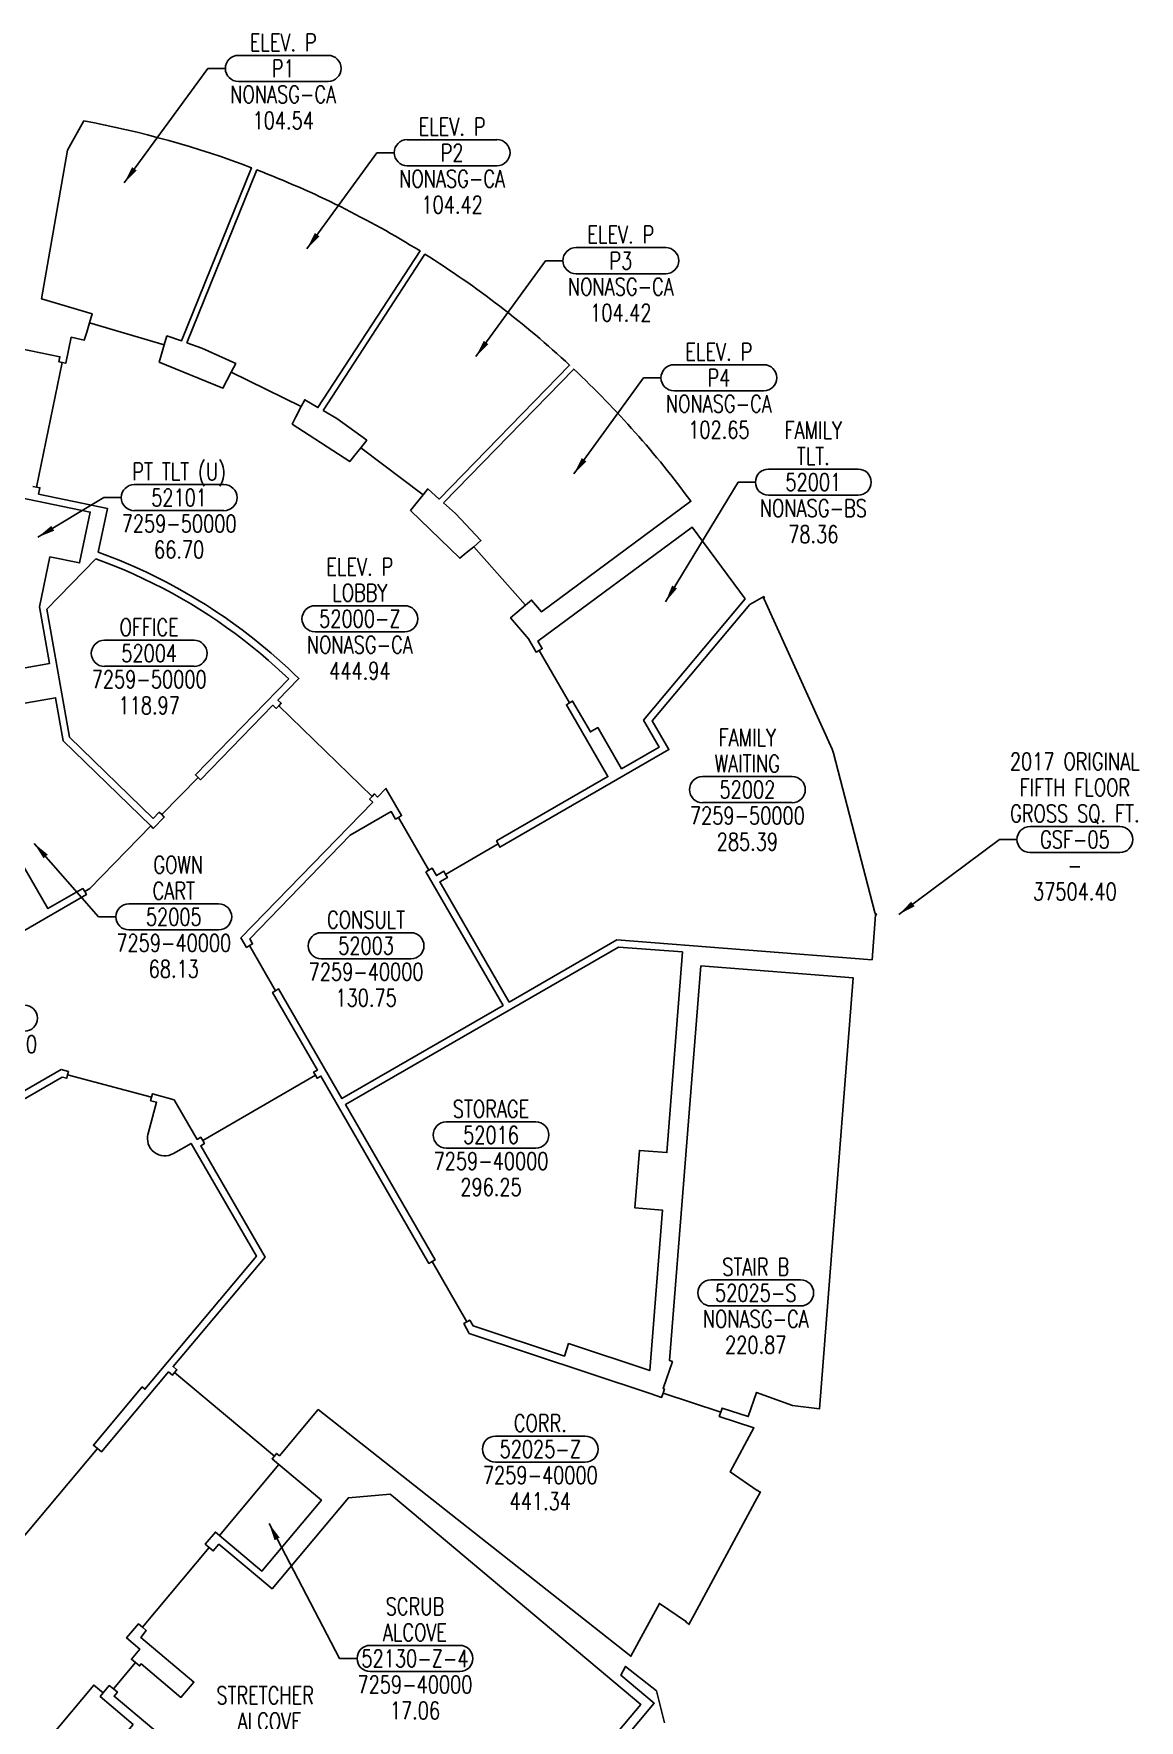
# Model space of a CAD drawing. Extents: x -1769 to 1590, y 4912 to 7368.
# Drawn here: x 825 to 1590, y 6201 to 7368 of the extents above; entities that cross this region are included whole.
import ezdxf
from ezdxf.enums import TextEntityAlignment as Align

# ---------------------------------------------------------------- set-up
doc = ezdxf.new("R2010")
doc.units = 0
doc.header["$LTSCALE"] = 48
doc.header["$MEASUREMENT"] = 0
doc.layers.get('0').update_dxf_attribs({"linetype": 'CONTINUOUS'})
for name, color, linetype in [('AREA', 3, 'CONTINUOUS'), ('AREA2', 1, 'CONTINUOUS'), ('COSTC', 6, 'CONTINUOUS'), ('PLINE2', 5, 'CONTINUOUS'), ('ROOMNA', 4, 'CONTINUOUS'), ('ROOMNO', 4, 'CONTINUOUS'), ('ROOMOV', 4, 'CONTINUOUS')]:
    doc.layers.add(name, color=color, linetype=linetype)
doc.styles.get("Standard").update_dxf_attribs({"font": 'simplex.shx', "width": 0.75, "height": 12})
doc.dimstyles.get("Standard").update_dxf_attribs({"dimtxt": 12, "dimasz": 12, "dimexe": 9, "dimexo": 3, "dimgap": 12, "dimtad": 1, "dimdec": 4, "dimzin": 0, "dimtxsty": 'STANDARD', "dimblk": 'OBLIQUE', "dimcen": 0, "dimdle": 3, "dimclrd": 256, "dimclre": 256, "dimclrt": 256, "dimazin": 3, "dimtfac": 1, "dimtdec": 4, "dimtix": 1, "dimtmove": 0, "dimatfit": 3, "dimtolj": 1, "dimtzin": 0})

# ---------------------------------------------------------------- blocks, each defined once
blk = doc.blocks.new('ROOM')
at = {"layer": 'ROOMOV'}
for p, q in [((-31, 9), (31, 9)), ((31, -9), (-31, -9))]:
    blk.add_line(p, q, dxfattribs=at)
for centre, start, end in [((-31, 0), 90, 270), ((31, 0), 270, 90)]:
    blk.add_arc(centre, 9.04, start, end, dxfattribs=at)
at = {"width": 0.75, "flags": 1}
for tag, p in [('FLFIN', (-60, -36)), ('ICRA', (60, -36)), ('FLTYPE', (-60, -48)), ('USER1', (60, -48)), ('FLCOND', (-60, -60)), ('USER2', (60, -60)), ('WLFIN', (-60, -72)), ('SITE', (-24, -72)), ('UCODE', (24, -72)), ('USER3', (60, -72)), ('WLTYPE', (-60, -84)), ('BLDG', (-24, -84)), ('UDESC', (24, -84)), ('USER4', (60, -84)), ('WLCOND', (-60, -96)), ('FLR', (-24, -96)), ('FCODE', (24, -96)), ('USER5', (60, -96)), ('CLFIN', (-60, -108)), ('COSTCD', (-24, -108)), ('FDESC', (24, -108)), ('USER6', (60, -108)), ('CLTYPE', (-60, -120)), ('DEPTD', (-24, -120)), ('DIVISION', (24, -120)), ('USER7', (60, -120)), ('CLCOND', (-60, -132)), ('RDES', (-24, -132)), ('CONTACT', (24, -132)), ('USER8', (60, -132)), ('CLHT', (-60, -144)), ('CHDATE', (-24, -144)), ('OCCUP', (24, -144)), ('BLOCK', (60, -144)), ('BASE', (-60, -156)), ('CBACK', (-24, -156)), ('PRCONTACT', (24, -156)), ('BLOCK2', (60, -156))]:
    blk.add_attdef(tag, text='', height=6, dxfattribs=at).set_placement(p, align=Align.MIDDLE_CENTER)
at = {"layer": 'AREA', "width": 0.75}
blk.add_attdef('AREA', text='', height=12, dxfattribs=at).set_placement((0, -36), align=Align.MIDDLE_CENTER)
at = {"layer": 'AREA2', "width": 0.75}
blk.add_attdef('AREA2', text='', height=12, dxfattribs=at).set_placement((0, -36), align=Align.MIDDLE_CENTER)
at = {"layer": 'COSTC', "width": 0.75}
blk.add_attdef('COSTC', text='', height=12, dxfattribs=at).set_placement((0, -18), align=Align.MIDDLE_CENTER)
at = {"layer": 'ROOMNA', "width": 0.75}
for tag, p in [('RMNAA', (0, 54)), ('RMNAB', (0, 36)), ('RMNAC', (0, 18))]:
    blk.add_attdef(tag, text='', height=12, dxfattribs=at).set_placement(p, align=Align.MIDDLE_CENTER)
at = {"layer": 'ROOMNO', "width": 0.75}
blk.add_attdef('RMNU', text='', height=12, dxfattribs=at).set_placement((0, 0), align=Align.MIDDLE_CENTER)

msp = doc.modelspace()

# ---------------------------------------------------------------- linework, layer by layer
at = {"layer": 'PLINE2', "color": 6}
for points in [[(859.8, 7307.5, -0.044736), (975.7, 7275.1), (927.3, 7155.3), (917.3, 7158.8), (915.4, 7152.5), (863.6, 7167.8), (865.5, 7174.1), (830.5, 7184.5), (848.5, 7287.3)], [(931, 7154), (979.5, 7273.6, -0.046853), (1092.3, 7217.5), (1021.7, 7109.2), (1012.6, 7114.6), (1010.2, 7109.9), (961.7, 7133.7), (964.8, 7139.6), (941.5, 7150.3)], [(1025.2, 7107.2), (1095.7, 7215.3, -0.046853), (1195.7, 7138.5), (1105.6, 7045.9), (1097.7, 7052.9), (1094.4, 7048.8), (1051.4, 7081.4), (1055.5, 7086.6), (1034.7, 7101.6)], [(1085.8, 7038), (1089.4, 7042.5), (1089.4, 7042.5), (1094.4, 7048.8), (1051.4, 7081.4), (1047.2, 7076.3), (1043.7, 7071.8), (1003.9, 7097.8), (1006.5, 7102.8), (1010.2, 7109.9), (961.7, 7133.7), (958.6, 7127.8), (958.6, 7127.8), (956, 7122.7), (911.9, 7140.6), (913.5, 7146.1), (915.4, 7152.5), (863.6, 7167.8), (861.8, 7161.4), (860.1, 7155.9), (851, 7157.8), (847.3, 7139.9), (844.9, 7140.4), (827, 7054.2), (829.4, 7053.7), (828.5, 7049.3), (876.1, 7039.4), (869.8, 7009.2, -0.106895), (1008.5, 6921.7), (994, 6906.8), (996.3, 6904.6), (994.6, 6902.9), (1059.1, 6840.1), (1060.8, 6841.9), (1063, 6839.8), (1068.7, 6845.7), (1079.6, 6826.9), (1077.5, 6825.7), (1098.5, 6789.3), (1100.6, 6790.6), (1103.6, 6785.4), (1108.8, 6788.4), (1110, 6786.3), (1146.4, 6807.3), (1145.2, 6809.4), (1222.3, 6853.9), (1193.6, 6903.6), (1195.7, 6904.9), (1174.7, 6941.2), (1172.6, 6940), (1167.4, 6949.1), (1154.9, 6963.8), (1159.2, 6967.4), (1165.3, 6972.6), (1129.4, 7012.9), (1124.3, 7008.6), (1119.9, 7004.9)], [(1108.6, 7043.2), (1198.6, 7135.8, -0.045393), (1279.6, 7044.4), (1176.2, 6967.9), (1169.4, 6976), (1165.3, 6972.6), (1129.4, 7012.9), (1134.4, 7017.2), (1116.9, 7035.9)], [(1001.5, 6921.5), (987.6, 6934.3, 0.077513), (887.6, 6996.9), (879, 7000.3), (868.2, 7004.5), (834.3, 6969.7), (849.9, 6881.1), (907.7, 6825), (911.9, 6829.3), (913.7, 6827.6), (938.8, 6853.4), (937, 6855.1)], [(1276.5, 6269.2), (1257.9, 6282), (1238.2, 6245.4), (1021.9, 6416.1), (995.1, 6384.1), (993.1, 6385.7), (991.6, 6383.9), (922.6, 6441.7), (924.2, 6443.6), (921.5, 6445.8), (985.1, 6521.6), (940.6, 6598.6), (943.2, 6600.1), (942, 6602.3), (1019.9, 6647.3), (1021.1, 6645.2), (1023.7, 6646.7), (1098.5, 6517.2), (1100.6, 6518.4), (1124.6, 6476.8), (1122.5, 6475.6), (1126.4, 6468.8), (1252.2, 6426.9), (1259.4, 6424.5), (1260.4, 6427.4), (1300.3, 6414.2), (1299.3, 6411.3), (1323.2, 6403.4), (1306.8, 6372.9), (1325.4, 6360), (1325.6, 6360.3, 0.328492), (1325.7, 6360, 0.328492), (1326, 6360.1), (1326, 6360.1, 0.316143), (1326.2, 6359.7, 0.344397), (1326.5, 6359.7), (1326.5, 6359.7, 0.350509), (1326.6, 6359.4, 0.350509), (1326.9, 6359.4), (1326.9, 6359.4, 0.364737), (1327, 6359.1, 0.364737), (1327.4, 6359.2), (1327.4, 6359.2), (1327.7, 6359.1), (1323.8, 6352), (1323.8, 6352), (1282.1, 6274.5), (1282.1, 6274.5), (1278.3, 6267.4, -0.990068), (1278.2, 6267.5, 0.36489), (1278.2, 6267.8, 0.36489), (1277.9, 6267.8), (1277.8, 6267.8, 0.311414), (1277.7, 6268.1, 0.333338), (1277.3, 6268.1), (1277.3, 6268.1, 0.336588), (1277.2, 6268.5, 0.328896), (1276.9, 6268.5), (1276.9, 6268.5, 0.383838), (1276.7, 6268.8, 0.310247), (1276.3, 6268.8), (1276.3, 6268.8)]]:
    msp.add_lwpolyline(points, format="xyb", close=True, dxfattribs=at)
for points in [[(824.6, 7054.7), (827, 7054.2), (844.9, 7140.4), (842.5, 7140.9), (843.2, 7144.3), (796.2, 7154)], [(682.7, 6558.2), (844.1, 6651.4), (849.2, 6650), (848.6, 6647.6), (906.5, 6632.1), (907.2, 6634.5), (922.2, 6630.4), (938.2, 6602.9), (940.7, 6604.4), (942, 6602.3), (1019.9, 6647.3), (1018.7, 6649.4), (1021.3, 6650.9), (990.3, 6704.6), (992.4, 6705.8), (974.4, 6737), (972.3, 6735.7), (968.4, 6742.5), (1059.6, 6836.3), (1057.4, 6838.4), (1059.1, 6840.1), (994.6, 6902.9), (992.9, 6901.1), (990.6, 6903.3), (940.5, 6851.7), (938.8, 6853.4), (913.7, 6827.6), (915.4, 6825.9), (907.8, 6818.1), (906.1, 6819.8), (864, 6776.5), (860.4, 6774.4), (861.6, 6772.3), (799.4, 6736.4)], [(788.1, 6131.8), (866.7, 6225.5), (873.1, 6220.1), (877.4, 6225.2), (880.2, 6222.9), (895.5, 6241.1), (892.7, 6243.4), (898.5, 6250.4), (889.3, 6258.1), (897.5, 6267.8), (900.3, 6265.5), (946.5, 6320.6), (943.8, 6323), (950.8, 6331.3), (953.6, 6329), (994.7, 6378), (990, 6382), (991.6, 6383.9), (922.6, 6441.7), (921, 6439.8), (918.4, 6442.1), (872, 6386.8), (869.2, 6389.1), (807.2, 6315.2)], [(1193.7, 6151), (1244.9, 6212.1), (1074, 6355.6), (1071.6, 6357.6), (1042.8, 6355.1), (990, 6292.1), (979.8, 6300.6), (961.4, 6316), (953.2, 6322.9), (949.3, 6318.3), (946.5, 6320.6), (900.3, 6265.5), (903, 6263.2), (899.1, 6258.5), (935.9, 6227.6), (926.9, 6216.9), (899.4, 6240.1), (898.3, 6238.8), (895.5, 6241.1), (880.2, 6222.9), (883, 6220.6), (880.7, 6217.8), (908.3, 6194.7)], [(1261.3, 6199.3), (1255.8, 6221.5), (1234.4, 6238.4), (1231.2, 6232.3), (1254.3, 6212.9), (1198.8, 6146.8)]]:
    msp.add_lwpolyline(points, dxfattribs=at)
for points in [[(836.3, 7005.9), (856.8, 7001.7), (864.2, 7036.9), (814.2, 7047.3), (797.9, 7044.4), (797.5, 7046.8), (756.2, 7039.5), (756.6, 7037.1), (750.7, 7036.1), (771, 6920.7), (836, 6932.1), (829.1, 6971.3)], [(1317.2, 6976.8), (1280.4, 7026.5), (1173.8, 6947.7), (1176.8, 6942.5), (1174.7, 6941.2), (1195.7, 6904.9), (1197.8, 6906.1), (1210.1, 6884.8), (1215.3, 6887.8), (1231.7, 6859.3), (1257.7, 6874.3), (1246.9, 6893)], [(1330, 6978.5), (1320.4, 6973), (1252.9, 6892.4), (1264.4, 6872.6), (1147.6, 6805.1), (1146.4, 6807.3), (1110, 6786.3), (1111.2, 6784.1), (1106, 6781.1), (1154, 6698), (1228.5, 6741), (1404.9, 6727.2), (1407.3, 6758.3), (1407.9, 6758.2), (1407.8, 6759.2), (1407, 6759.1), (1406.9, 6759.8), (1378.3, 6870.1), (1377.3, 6872.9), (1330.2, 6976.6), (1329.8, 6977.2), (1330.5, 6977.6)], [(845.4, 6878.7), (840.2, 6908.5), (775.2, 6897), (777.6, 6883.2), (786, 6835.5), (805.9, 6839), (818.3, 6817.6), (807, 6811.1), (835, 6762.6), (859.2, 6776.5), (860.4, 6774.4), (864, 6776.5), (906.1, 6819.8)], [(1096.4, 6788.1), (1098.5, 6789.3), (1077.5, 6825.7), (1075.4, 6824.5), (1072.4, 6829.7), (1044, 6813.3), (974.5, 6741.7), (976.5, 6738.2), (974.4, 6737), (992.4, 6705.8), (994.5, 6707), (1038.3, 6631.2), (1149.8, 6695.6)], [(1273.9, 6732.6), (1229.6, 6736), (1040.7, 6627), (1102.7, 6519.6), (1100.6, 6518.4), (1124.6, 6476.8), (1126.7, 6478), (1129, 6474.1), (1192.2, 6453.1), (1195.1, 6461.7), (1251.2, 6443), (1259.9, 6554.1), (1240.9, 6555.6), (1244, 6595.3), (1263, 6593.8)], [(1286.4, 6723.1), (1391.8, 6714.8), (1368.5, 6416.5), (1349.9, 6418.8), (1325.1, 6427.9), (1319.3, 6411.2), (1301.2, 6417.1), (1300.3, 6414.2), (1260.4, 6427.4), (1261.3, 6430.3), (1260.4, 6430.6), (1266.9, 6449.3), (1264.9, 6450)], [(994.7, 6378), (1024.1, 6353.4), (983, 6304.3), (953.6, 6329)], [(894, 6198.3), (871.1, 6217.6), (873.1, 6220.1), (866.7, 6225.5), (788.1, 6131.8), (817.5, 6107.1)]]:
    msp.add_lwpolyline(points, close=True, dxfattribs=at)
msp.add_lwpolyline([(807.2, 6315.2), (869.2, 6389.1), (866.4, 6391.4), (900.2, 6431.7), (902, 6430.1), (979.2, 6522.1), (934, 6600.2), (921.9, 6593.2, -0.004567), (921.7, 6593.1), (921.9, 6593.2, -0.680842), (904.3, 6607), (904.1, 6606.4, -0.012841), (904.3, 6607), (910.1, 6628.6), (905.9, 6629.7), (906.5, 6632.1), (848.6, 6647.6), (848, 6645.3), (844.8, 6646.1), (687.2, 6555.1)], format="xyb", dxfattribs=at)

# ---------------------------------------------------------------- block references
at = {"layer": 'ROOMNO'}
ref = msp.add_blockref('ROOM', (997.7, 7343.8), dxfattribs=at)
ref.add_attrib('RMNU', 'P1', dxfattribs={"height": 12, "width": 0.75}).set_placement((997.7, 7343.8), align=Align.MIDDLE_CENTER)
ref.add_attrib('RMNAC', 'ELEV. P', dxfattribs={"layer": 'ROOMNA', "height": 12, "width": 0.75}).set_placement((997.7, 7361.8), align=Align.MIDDLE_CENTER)
ref.add_attrib('COSTC', 'NONASG-CA', dxfattribs={"layer": 'COSTC', "height": 12, "width": 0.75}).set_placement((997.7, 7325.8), align=Align.MIDDLE_CENTER)
ref.add_attrib('AREA2', '104.54', dxfattribs={"layer": 'AREA2', "height": 12, "width": 0.75}).set_placement((997.7, 7307.8), align=Align.MIDDLE_CENTER)
ref = msp.add_blockref('ROOM', (1114.5, 7285.5), dxfattribs=at)
ref.add_attrib('RMNU', 'P2', dxfattribs={"height": 12, "width": 0.75}).set_placement((1114.5, 7285.5), align=Align.MIDDLE_CENTER)
ref.add_attrib('RMNAC', 'ELEV. P', dxfattribs={"layer": 'ROOMNA', "height": 12, "width": 0.75}).set_placement((1114.5, 7303.5), align=Align.MIDDLE_CENTER)
ref.add_attrib('COSTC', 'NONASG-CA', dxfattribs={"layer": 'COSTC', "height": 12, "width": 0.75}).set_placement((1114.5, 7267.5), align=Align.MIDDLE_CENTER)
ref.add_attrib('AREA2', '104.42', dxfattribs={"layer": 'AREA2', "height": 12, "width": 0.75}).set_placement((1114.5, 7249.5), align=Align.MIDDLE_CENTER)
ref = msp.add_blockref('ROOM', (1231.2, 7210.8), dxfattribs=at)
ref.add_attrib('RMNU', 'P3', dxfattribs={"height": 12, "width": 0.75}).set_placement((1231.2, 7210.8), align=Align.MIDDLE_CENTER)
ref.add_attrib('RMNAC', 'ELEV. P', dxfattribs={"layer": 'ROOMNA', "height": 12, "width": 0.75}).set_placement((1231.2, 7228.8), align=Align.MIDDLE_CENTER)
ref.add_attrib('COSTC', 'NONASG-CA', dxfattribs={"layer": 'COSTC', "height": 12, "width": 0.75}).set_placement((1231.2, 7192.8), align=Align.MIDDLE_CENTER)
ref.add_attrib('AREA2', '104.42', dxfattribs={"layer": 'AREA2', "height": 12, "width": 0.75}).set_placement((1231.2, 7174.8), align=Align.MIDDLE_CENTER)
ref = msp.add_blockref('ROOM', (1299, 7129.8), dxfattribs=at)
ref.add_attrib('RMNU', 'P4', dxfattribs={"height": 12, "width": 0.75}).set_placement((1299, 7129.8), align=Align.MIDDLE_CENTER)
ref.add_attrib('RMNAC', 'ELEV. P', dxfattribs={"layer": 'ROOMNA', "height": 12, "width": 0.75}).set_placement((1299, 7147.8), align=Align.MIDDLE_CENTER)
ref.add_attrib('COSTC', 'NONASG-CA', dxfattribs={"layer": 'COSTC', "height": 12, "width": 0.75}).set_placement((1299, 7111.8), align=Align.MIDDLE_CENTER)
ref.add_attrib('AREA2', '102.65', dxfattribs={"layer": 'AREA2', "height": 12, "width": 0.75}).set_placement((1299, 7093.8), align=Align.MIDDLE_CENTER)
ref = msp.add_blockref('ROOM', (1364.3, 7057.6), dxfattribs=at)
ref.add_attrib('RMNU', '52001', dxfattribs={"height": 12, "width": 0.75}).set_placement((1364.3, 7057.6), align=Align.MIDDLE_CENTER)
ref.add_attrib('RMNAB', 'FAMILY', dxfattribs={"layer": 'ROOMNA', "height": 12, "width": 0.75}).set_placement((1364.3, 7093.6), align=Align.MIDDLE_CENTER)
ref.add_attrib('RMNAC', 'TLT.', dxfattribs={"layer": 'ROOMNA', "height": 12, "width": 0.75}).set_placement((1364.3, 7075.6), align=Align.MIDDLE_CENTER)
ref.add_attrib('COSTC', 'NONASG-BS', dxfattribs={"layer": 'COSTC', "height": 12, "width": 0.75}).set_placement((1364.3, 7039.6), align=Align.MIDDLE_CENTER)
ref.add_attrib('AREA2', '78.36', dxfattribs={"layer": 'AREA2', "height": 12, "width": 0.75}).set_placement((1364.3, 7021.6), align=Align.MIDDLE_CENTER)
ref = msp.add_blockref('ROOM', (925.7, 7046.9), dxfattribs=at)
ref.add_attrib('RMNU', '52101', dxfattribs={"height": 12, "width": 0.75}).set_placement((925.7, 7046.9), align=Align.MIDDLE_CENTER)
ref.add_attrib('RMNAC', 'PT TLT (U)', dxfattribs={"layer": 'ROOMNA', "height": 12, "width": 0.75}).set_placement((925.7, 7064.9), align=Align.MIDDLE_CENTER)
ref.add_attrib('COSTC', '7259-50000', dxfattribs={"layer": 'COSTC', "height": 12, "width": 0.75}).set_placement((925.7, 7028.9), align=Align.MIDDLE_CENTER)
ref.add_attrib('AREA2', '66.70', dxfattribs={"layer": 'AREA2', "height": 12, "width": 0.75}).set_placement((925.7, 7010.9), align=Align.MIDDLE_CENTER)
ref = msp.add_blockref('ROOM', (1050.7, 6963.1), dxfattribs=at)
ref.add_attrib('RMNU', '52000-Z', dxfattribs={"height": 12, "width": 0.75}).set_placement((1050.7, 6963.1), align=Align.MIDDLE_CENTER)
ref.add_attrib('RMNAB', 'ELEV. P', dxfattribs={"layer": 'ROOMNA', "height": 12, "width": 0.75}).set_placement((1050.7, 6999.1), align=Align.MIDDLE_CENTER)
ref.add_attrib('RMNAC', 'LOBBY', dxfattribs={"layer": 'ROOMNA', "height": 12, "width": 0.75}).set_placement((1050.7, 6981.1), align=Align.MIDDLE_CENTER)
ref.add_attrib('COSTC', 'NONASG-CA', dxfattribs={"layer": 'COSTC', "height": 12, "width": 0.75}).set_placement((1050.7, 6945.1), align=Align.MIDDLE_CENTER)
ref.add_attrib('AREA2', '444.94', dxfattribs={"layer": 'AREA2', "height": 12, "width": 0.75}).set_placement((1050.7, 6927.1), align=Align.MIDDLE_CENTER)
ref = msp.add_blockref('ROOM', (905, 6939.2), dxfattribs=at)
ref.add_attrib('RMNU', '52004', dxfattribs={"height": 12, "width": 0.75}).set_placement((905, 6939.2), align=Align.MIDDLE_CENTER)
ref.add_attrib('RMNAC', 'OFFICE', dxfattribs={"layer": 'ROOMNA', "height": 12, "width": 0.75}).set_placement((905, 6957.2), align=Align.MIDDLE_CENTER)
ref.add_attrib('COSTC', '7259-50000', dxfattribs={"layer": 'COSTC', "height": 12, "width": 0.75}).set_placement((905, 6921.2), align=Align.MIDDLE_CENTER)
ref.add_attrib('AREA2', '118.97', dxfattribs={"layer": 'AREA2', "height": 12, "width": 0.75}).set_placement((905, 6903.2), align=Align.MIDDLE_CENTER)
ref = msp.add_blockref('ROOM', (1318.7, 6844.9), dxfattribs=at)
ref.add_attrib('RMNU', '52002', dxfattribs={"height": 12, "width": 0.75}).set_placement((1318.7, 6844.9), align=Align.MIDDLE_CENTER)
ref.add_attrib('RMNAB', 'FAMILY', dxfattribs={"layer": 'ROOMNA', "height": 12, "width": 0.75}).set_placement((1318.7, 6880.9), align=Align.MIDDLE_CENTER)
ref.add_attrib('RMNAC', 'WAITING', dxfattribs={"layer": 'ROOMNA', "height": 12, "width": 0.75}).set_placement((1318.7, 6862.9), align=Align.MIDDLE_CENTER)
ref.add_attrib('COSTC', '7259-50000', dxfattribs={"layer": 'COSTC', "height": 12, "width": 0.75}).set_placement((1318.7, 6826.9), align=Align.MIDDLE_CENTER)
ref.add_attrib('AREA2', '285.39', dxfattribs={"layer": 'AREA2', "height": 12, "width": 0.75}).set_placement((1318.7, 6808.9), align=Align.MIDDLE_CENTER)
ref = msp.add_blockref('ROOM', (1545.2, 6810.4), dxfattribs=at)
ref.add_attrib('RMNU', 'GSF-05', dxfattribs={"height": 12, "width": 0.75}).set_placement((1545.2, 6810.4), align=Align.MIDDLE_CENTER)
ref.add_attrib('RMNAA', '2017 ORIGINAL', dxfattribs={"layer": 'ROOMNA', "height": 12, "width": 0.75}).set_placement((1545.2, 6864.4), align=Align.MIDDLE_CENTER)
ref.add_attrib('RMNAB', 'FIFTH FLOOR', dxfattribs={"layer": 'ROOMNA', "height": 12, "width": 0.75}).set_placement((1545.2, 6846.4), align=Align.MIDDLE_CENTER)
ref.add_attrib('RMNAC', 'GROSS SQ. FT.', dxfattribs={"layer": 'ROOMNA', "height": 12, "width": 0.75}).set_placement((1545.2, 6828.4), align=Align.MIDDLE_CENTER)
ref.add_attrib('COSTC', '-', dxfattribs={"layer": 'COSTC', "height": 12, "width": 0.75}).set_placement((1545.2, 6792.4), align=Align.MIDDLE_CENTER)
ref.add_attrib('AREA', '37504.40', dxfattribs={"layer": 'AREA', "height": 12, "width": 0.75}).set_placement((1545.2, 6774.4), align=Align.MIDDLE_CENTER)
ref = msp.add_blockref('ROOM', (922, 6756.9), dxfattribs=at)
ref.add_attrib('RMNU', '52005', dxfattribs={"height": 12, "width": 0.75}).set_placement((922, 6756.9), align=Align.MIDDLE_CENTER)
ref.add_attrib('RMNAB', ' GOWN', dxfattribs={"layer": 'ROOMNA', "height": 12, "width": 0.75}).set_placement((922, 6792.9), align=Align.MIDDLE_CENTER)
ref.add_attrib('RMNAC', 'CART', dxfattribs={"layer": 'ROOMNA', "height": 12, "width": 0.75}).set_placement((922, 6774.9), align=Align.MIDDLE_CENTER)
ref.add_attrib('COSTC', '7259-40000', dxfattribs={"layer": 'COSTC', "height": 12, "width": 0.75}).set_placement((922, 6738.9), align=Align.MIDDLE_CENTER)
ref.add_attrib('AREA2', '68.13', dxfattribs={"layer": 'AREA2', "height": 12, "width": 0.75}).set_placement((922, 6720.9), align=Align.MIDDLE_CENTER)
ref = msp.add_blockref('ROOM', (1055, 6736.9), dxfattribs=at)
ref.add_attrib('RMNU', '52003', dxfattribs={"height": 12, "width": 0.75}).set_placement((1055, 6736.9), align=Align.MIDDLE_CENTER)
ref.add_attrib('RMNAC', 'CONSULT', dxfattribs={"layer": 'ROOMNA', "height": 12, "width": 0.75}).set_placement((1055, 6754.9), align=Align.MIDDLE_CENTER)
ref.add_attrib('COSTC', '7259-40000', dxfattribs={"layer": 'COSTC', "height": 12, "width": 0.75}).set_placement((1055, 6718.9), align=Align.MIDDLE_CENTER)
ref.add_attrib('AREA2', '130.75', dxfattribs={"layer": 'AREA2', "height": 12, "width": 0.75}).set_placement((1055, 6700.9), align=Align.MIDDLE_CENTER)
ref = msp.add_blockref('ROOM', (787.7, 6686.8), dxfattribs=at)
ref.add_attrib('RMNU', '52005-Z', dxfattribs={"height": 12, "width": 0.75}).set_placement((787.7, 6686.8), align=Align.MIDDLE_CENTER)
ref.add_attrib('RMNAC', 'CORR.', dxfattribs={"layer": 'ROOMNA', "height": 12, "width": 0.75}).set_placement((787.7, 6704.8), align=Align.MIDDLE_CENTER)
ref.add_attrib('COSTC', '7259-40000', dxfattribs={"layer": 'COSTC', "height": 12, "width": 0.75}).set_placement((787.7, 6668.8), align=Align.MIDDLE_CENTER)
ref.add_attrib('AREA2', '388.25', dxfattribs={"layer": 'AREA2', "height": 12, "width": 0.75}).set_placement((787.7, 6650.8), align=Align.MIDDLE_CENTER)
ref = msp.add_blockref('ROOM', (1141.4, 6606), dxfattribs=at)
ref.add_attrib('RMNU', '52016', dxfattribs={"height": 12, "width": 0.75}).set_placement((1141.4, 6606), align=Align.MIDDLE_CENTER)
ref.add_attrib('RMNAC', 'STORAGE', dxfattribs={"layer": 'ROOMNA', "height": 12, "width": 0.75}).set_placement((1141.4, 6624), align=Align.MIDDLE_CENTER)
ref.add_attrib('COSTC', '7259-40000', dxfattribs={"layer": 'COSTC', "height": 12, "width": 0.75}).set_placement((1141.4, 6588), align=Align.MIDDLE_CENTER)
ref.add_attrib('AREA2', '296.25', dxfattribs={"layer": 'AREA2', "height": 12, "width": 0.75}).set_placement((1141.4, 6570), align=Align.MIDDLE_CENTER)
ref = msp.add_blockref('ROOM', (1324.5, 6496.8), dxfattribs=at)
ref.add_attrib('RMNU', '52025-S', dxfattribs={"height": 12, "width": 0.75}).set_placement((1324.5, 6496.8), align=Align.MIDDLE_CENTER)
ref.add_attrib('RMNAC', 'STAIR B', dxfattribs={"layer": 'ROOMNA', "height": 12, "width": 0.75}).set_placement((1324.5, 6514.8), align=Align.MIDDLE_CENTER)
ref.add_attrib('COSTC', 'NONASG-CA', dxfattribs={"layer": 'COSTC', "height": 12, "width": 0.75}).set_placement((1324.5, 6478.8), align=Align.MIDDLE_CENTER)
ref.add_attrib('AREA2', '220.87', dxfattribs={"layer": 'AREA2', "height": 12, "width": 0.75}).set_placement((1324.5, 6460.8), align=Align.MIDDLE_CENTER)
ref = msp.add_blockref('ROOM', (1175.5, 6388.7), dxfattribs=at)
ref.add_attrib('RMNU', '52025-Z', dxfattribs={"height": 12, "width": 0.75}).set_placement((1175.5, 6388.7), align=Align.MIDDLE_CENTER)
ref.add_attrib('RMNAC', 'CORR.', dxfattribs={"layer": 'ROOMNA', "height": 12, "width": 0.75}).set_placement((1175.5, 6406.7), align=Align.MIDDLE_CENTER)
ref.add_attrib('COSTC', '7259-40000', dxfattribs={"layer": 'COSTC', "height": 12, "width": 0.75}).set_placement((1175.5, 6370.7), align=Align.MIDDLE_CENTER)
ref.add_attrib('AREA2', '441.34', dxfattribs={"layer": 'AREA2', "height": 12, "width": 0.75}).set_placement((1175.5, 6352.7), align=Align.MIDDLE_CENTER)
ref = msp.add_blockref('ROOM', (1088.8, 6243.9), dxfattribs=at)
ref.add_attrib('RMNU', '52130-Z-4', dxfattribs={"height": 12, "width": 0.75}).set_placement((1088.8, 6243.9), align=Align.MIDDLE_CENTER)
ref.add_attrib('RMNAB', 'SCRUB', dxfattribs={"layer": 'ROOMNA', "height": 12, "width": 0.75}).set_placement((1088.8, 6279.9), align=Align.MIDDLE_CENTER)
ref.add_attrib('RMNAC', 'ALCOVE', dxfattribs={"layer": 'ROOMNA', "height": 12, "width": 0.75}).set_placement((1088.8, 6261.9), align=Align.MIDDLE_CENTER)
ref.add_attrib('COSTC', '7259-40000', dxfattribs={"layer": 'COSTC', "height": 12, "width": 0.75}).set_placement((1088.8, 6225.9), align=Align.MIDDLE_CENTER)
ref.add_attrib('AREA2', '17.06', dxfattribs={"layer": 'AREA2', "height": 12, "width": 0.75}).set_placement((1088.8, 6207.9), align=Align.MIDDLE_CENTER)
ref = msp.add_blockref('ROOM', (988.3, 6182.4), dxfattribs=at)
ref.add_attrib('RMNU', '52130-Z-3', dxfattribs={"height": 12, "width": 0.75}).set_placement((988.3, 6182.4), align=Align.MIDDLE_CENTER)
ref.add_attrib('RMNAB', 'STRETCHER ', dxfattribs={"layer": 'ROOMNA', "height": 12, "width": 0.75}).set_placement((988.3, 6218.4), align=Align.MIDDLE_CENTER)
ref.add_attrib('RMNAC', 'ALCOVE', dxfattribs={"layer": 'ROOMNA', "height": 12, "width": 0.75}).set_placement((988.3, 6200.4), align=Align.MIDDLE_CENTER)
ref.add_attrib('COSTC', '7259-40000', dxfattribs={"layer": 'COSTC', "height": 12, "width": 0.75}).set_placement((988.3, 6164.4), align=Align.MIDDLE_CENTER)
ref.add_attrib('AREA2', '31.93', dxfattribs={"layer": 'AREA2', "height": 12, "width": 0.75}).set_placement((988.3, 6146.4), align=Align.MIDDLE_CENTER)

# ---------------------------------------------------------------- leaders
for points, override in [([(887.7, 7264.6), (945.6, 7343.8), (957.6, 7343.8)], {"dimgap": 12, "dimtad": 0}), ([(1014.1, 7219.1), (1062.4, 7285.5), (1074.4, 7285.5)], {"dimgap": 12, "dimtad": 0}), ([(1130.9, 7144.5), (1179.1, 7210.8), (1191.1, 7210.8)], {"dimgap": 12, "dimtad": 0}), ([(1198.7, 7063.4), (1246.9, 7129.8), (1258.9, 7129.8)], {"dimgap": 12, "dimtad": 0}), ([(828, 7019.5), (873.6, 7046.9), (885.6, 7046.9)], {"dimgap": 12, "dimtad": 0}), ([(1262.1, 6974.8), (1312.3, 7057.6), (1324.3, 7057.6)], {"dimgap": 12, "dimtad": 0}), ([(825.5, 6807.7), (869.9, 6756.9), (881.9, 6756.9)], {"dimgap": 12, "dimtad": 0}), ([(1423.5, 6758.6), (1493.1, 6810.4), (1505.1, 6810.4)], {"dimgap": 0.09, "dimtad": 0}), ([(987.9, 6337.2), (1036.7, 6243.9), (1048.7, 6243.9)], {"dimgap": 12, "dimtad": 0})]:
    msp.add_leader(points, dimstyle='STANDARD', override=override, dxfattribs=at)

doc.saveas('drawing.dxf')
